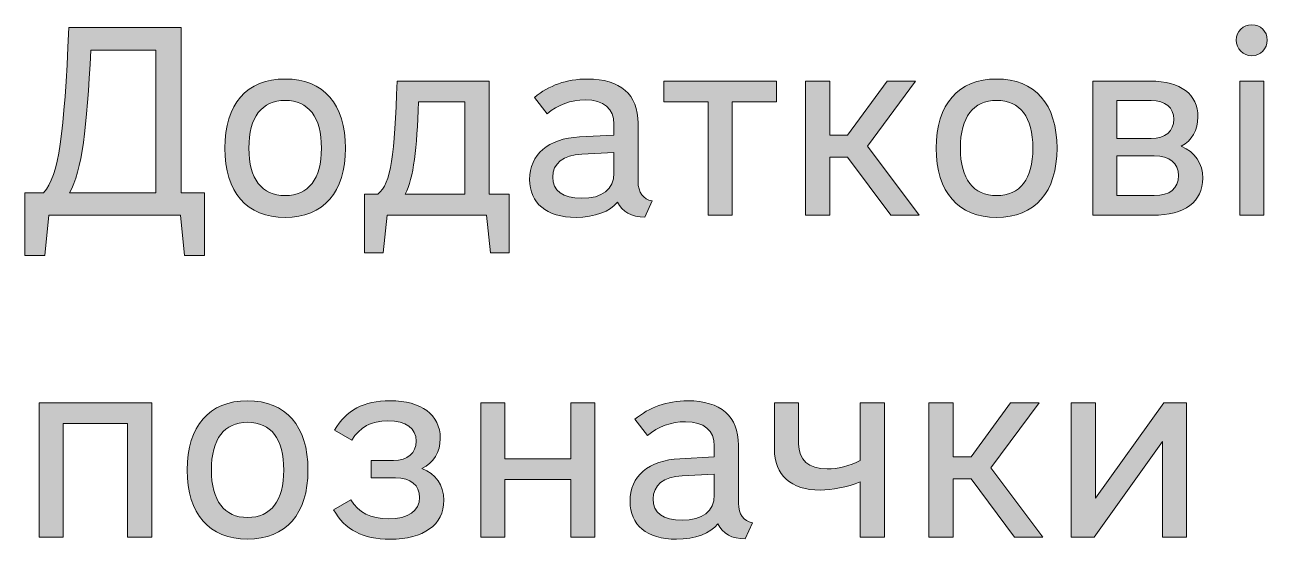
# Model space of a CAD drawing. Header units: millimetres. Extents: x -1334 to 1514, y -1037 to 10.
# Drawn here: x -1333.55 to -1287.42, y -888.85 to -869.74 of the extents above; entities that cross this region are included whole.
import ezdxf

# ---------------------------------------------------------------- set-up
doc = ezdxf.new("R2010")
doc.units = ezdxf.units.MM
doc.header["$MEASUREMENT"] = 0
doc.layers.add('icons', color=7, linetype='Continuous', lineweight=0)

# ---------------------------------------------------------------- blocks, each defined once
blk = doc.blocks.new('Block_29')
at = {"layer": 'icons', "true_color": 0x231f20, "transparency": 33554687}
h = blk.add_hatch(color=250, dxfattribs=at)
h.dxf.hatch_style = 2
edge = h.paths.add_edge_path()
edge.add_spline(control_points=[(-1328.689, -875.988), (-1328.689, -875.988), (-1328.689, -870.687), (-1328.689, -870.687), (-1328.689, -870.687), (-1331.101, -870.687), (-1331.101, -870.687), (-1331.25, -873.617), (-1331.429, -875.141), (-1331.888, -875.988), (-1331.888, -875.988), (-1328.689, -875.988), (-1328.689, -875.988)], knot_values=[0, 0, 0, 0, 1, 1, 1, 2, 2, 2, 3, 3, 3, 4, 4, 4, 4], degree=3, periodic=0)
edge = h.paths.add_edge_path()
edge.add_spline(control_points=[(-1333.552, -875.988), (-1333.552, -875.988), (-1332.854, -875.988), (-1332.854, -875.988), (-1332.276, -875.311), (-1332.097, -873.866), (-1331.918, -869.84), (-1331.918, -869.84), (-1327.743, -869.84), (-1327.743, -869.84), (-1327.743, -869.84), (-1327.743, -875.988), (-1327.743, -875.988), (-1327.743, -875.988), (-1326.876, -875.988), (-1326.876, -875.988), (-1326.876, -875.988), (-1326.876, -878.31), (-1326.876, -878.31), (-1326.876, -878.31), (-1327.623, -878.31), (-1327.623, -878.31), (-1327.623, -878.31), (-1327.773, -876.815), (-1327.773, -876.815), (-1327.773, -876.815), (-1332.655, -876.815), (-1332.655, -876.815), (-1332.655, -876.815), (-1332.804, -878.31), (-1332.804, -878.31), (-1332.804, -878.31), (-1333.552, -878.31), (-1333.552, -878.31), (-1333.552, -878.31), (-1333.552, -875.988), (-1333.552, -875.988)], knot_values=[0, 0, 0, 0, 1, 1, 1, 2, 2, 2, 3, 3, 3, 4, 4, 4, 5, 5, 5, 6, 6, 6, 7, 7, 7, 8, 8, 8, 9, 9, 9, 10, 10, 10, 11, 11, 11, 12, 12, 12, 12], degree=3, periodic=0)
h = blk.add_hatch(color=250, dxfattribs=at)
h.dxf.hatch_style = 2
edge = h.paths.add_edge_path()
edge.add_spline(control_points=[(-1287.544, -876.815), (-1287.544, -876.815), (-1288.44, -876.815), (-1288.44, -876.815), (-1288.44, -876.815), (-1288.44, -871.833), (-1288.44, -871.833), (-1288.44, -871.833), (-1287.544, -871.833), (-1287.544, -871.833), (-1287.544, -871.833), (-1287.544, -876.815), (-1287.544, -876.815)], knot_values=[0, 0, 0, 0, 1, 1, 1, 2, 2, 2, 3, 3, 3, 4, 4, 4, 4], degree=3, periodic=0)
edge = h.paths.add_edge_path()
edge.add_spline(control_points=[(-1287.992, -869.741), (-1287.663, -869.741), (-1287.424, -869.98), (-1287.424, -870.309), (-1287.424, -870.638), (-1287.663, -870.887), (-1287.992, -870.887), (-1288.321, -870.887), (-1288.57, -870.638), (-1288.57, -870.309), (-1288.57, -869.98), (-1288.321, -869.741), (-1287.992, -869.741)], knot_values=[0, 0, 0, 0, 1, 1, 1, 2, 2, 2, 3, 3, 3, 4, 4, 4, 4], degree=3, periodic=0)
h = blk.add_hatch(color=250, dxfattribs=at)
h.dxf.hatch_style = 2
edge = h.paths.add_edge_path()
edge.add_spline(control_points=[(-1323.886, -876.088), (-1323.019, -876.088), (-1322.541, -875.47), (-1322.541, -874.324), (-1322.541, -873.168), (-1323.019, -872.551), (-1323.886, -872.551), (-1324.753, -872.551), (-1325.231, -873.168), (-1325.231, -874.324), (-1325.231, -875.47), (-1324.753, -876.088), (-1323.886, -876.088)], knot_values=[0, 0, 0, 0, 1, 1, 1, 2, 2, 2, 3, 3, 3, 4, 4, 4, 4], degree=3, periodic=0)
edge = h.paths.add_edge_path()
edge.add_spline(control_points=[(-1323.886, -876.895), (-1325.311, -876.895), (-1326.128, -875.958), (-1326.128, -874.324), (-1326.128, -872.69), (-1325.311, -871.754), (-1323.886, -871.754), (-1322.461, -871.754), (-1321.644, -872.69), (-1321.644, -874.324), (-1321.644, -875.958), (-1322.461, -876.895), (-1323.886, -876.895)], knot_values=[0, 0, 0, 0, 1, 1, 1, 2, 2, 2, 3, 3, 3, 4, 4, 4, 4], degree=3, periodic=0)
h = blk.add_hatch(color=250, dxfattribs=at)
h.dxf.hatch_style = 2
edge = h.paths.add_edge_path()
edge.add_spline(control_points=[(-1312.875, -874.544), (-1313.562, -874.573), (-1313.951, -874.892), (-1313.951, -875.4), (-1313.951, -875.909), (-1313.582, -876.188), (-1312.875, -876.188), (-1312.117, -876.188), (-1311.679, -875.859), (-1311.679, -875.251), (-1311.679, -875.251), (-1311.679, -874.484), (-1311.679, -874.484), (-1311.679, -874.484), (-1312.875, -874.544), (-1312.875, -874.544)], knot_values=[0, 0, 0, 0, 1, 1, 1, 2, 2, 2, 3, 3, 3, 4, 4, 4, 5, 5, 5, 5], degree=3, periodic=0)
edge = h.paths.add_edge_path()
edge.add_spline(control_points=[(-1314.628, -872.441), (-1314.09, -871.993), (-1313.443, -871.754), (-1312.665, -871.754), (-1311.44, -871.754), (-1310.782, -872.331), (-1310.782, -873.398), (-1310.782, -873.398), (-1310.782, -875.56), (-1310.782, -875.56), (-1310.782, -875.968), (-1310.593, -876.227), (-1310.264, -876.287), (-1310.264, -876.287), (-1310.533, -876.885), (-1310.533, -876.885), (-1311.021, -876.885), (-1311.37, -876.686), (-1311.549, -876.327), (-1311.818, -876.676), (-1312.396, -876.895), (-1313.084, -876.895), (-1314.19, -876.895), (-1314.808, -876.367), (-1314.808, -875.49), (-1314.808, -874.553), (-1314.12, -873.966), (-1312.954, -873.906), (-1312.954, -873.906), (-1311.679, -873.836), (-1311.679, -873.836), (-1311.679, -873.836), (-1311.679, -873.427), (-1311.679, -873.427), (-1311.679, -872.86), (-1312.057, -872.531), (-1312.745, -872.531), (-1313.273, -872.531), (-1313.771, -872.71), (-1314.16, -873.049), (-1314.16, -873.049), (-1314.628, -872.441), (-1314.628, -872.441)], knot_values=[0, 0, 0, 0, 1, 1, 1, 2, 2, 2, 3, 3, 3, 4, 4, 4, 5, 5, 5, 6, 6, 6, 7, 7, 7, 8, 8, 8, 9, 9, 9, 10, 10, 10, 11, 11, 11, 12, 12, 12, 13, 13, 13, 14, 14, 14, 14], degree=3, periodic=0)
h = blk.add_hatch(color=250, dxfattribs=at)
h.dxf.hatch_style = 2
edge = h.paths.add_edge_path()
edge.add_spline(control_points=[(-1297.468, -876.088), (-1296.602, -876.088), (-1296.123, -875.47), (-1296.123, -874.324), (-1296.123, -873.168), (-1296.602, -872.551), (-1297.468, -872.551), (-1298.336, -872.551), (-1298.814, -873.168), (-1298.814, -874.324), (-1298.814, -875.47), (-1298.336, -876.088), (-1297.468, -876.088)], knot_values=[0, 0, 0, 0, 1, 1, 1, 2, 2, 2, 3, 3, 3, 4, 4, 4, 4], degree=3, periodic=0)
edge = h.paths.add_edge_path()
edge.add_spline(control_points=[(-1297.468, -876.895), (-1298.893, -876.895), (-1299.711, -875.958), (-1299.711, -874.324), (-1299.711, -872.69), (-1298.893, -871.754), (-1297.468, -871.754), (-1296.044, -871.754), (-1295.227, -872.69), (-1295.227, -874.324), (-1295.227, -875.958), (-1296.044, -876.895), (-1297.468, -876.895)], knot_values=[0, 0, 0, 0, 1, 1, 1, 2, 2, 2, 3, 3, 3, 4, 4, 4, 4], degree=3, periodic=0)
h = blk.add_hatch(color=250, dxfattribs=at)
h.dxf.hatch_style = 2
edge = h.paths.add_edge_path()
edge.add_spline(control_points=[(-1317.209, -876.038), (-1317.209, -876.038), (-1317.209, -872.601), (-1317.209, -872.601), (-1317.209, -872.601), (-1318.933, -872.601), (-1318.933, -872.601), (-1318.993, -874.364), (-1319.113, -875.41), (-1319.431, -876.038), (-1319.431, -876.038), (-1317.209, -876.038), (-1317.209, -876.038)], knot_values=[0, 0, 0, 0, 1, 1, 1, 2, 2, 2, 3, 3, 3, 4, 4, 4, 4], degree=3, periodic=0)
edge = h.paths.add_edge_path()
edge.add_spline(control_points=[(-1320.946, -878.21), (-1320.946, -878.21), (-1320.946, -876.038), (-1320.946, -876.038), (-1320.946, -876.038), (-1320.448, -876.038), (-1320.448, -876.038), (-1319.939, -875.62), (-1319.82, -874.593), (-1319.73, -871.833), (-1319.73, -871.833), (-1316.313, -871.833), (-1316.313, -871.833), (-1316.313, -871.833), (-1316.313, -876.038), (-1316.313, -876.038), (-1316.313, -876.038), (-1315.565, -876.038), (-1315.565, -876.038), (-1315.565, -876.038), (-1315.565, -878.21), (-1315.565, -878.21), (-1315.565, -878.21), (-1316.263, -878.21), (-1316.263, -878.21), (-1316.263, -878.21), (-1316.412, -876.815), (-1316.412, -876.815), (-1316.412, -876.815), (-1320.099, -876.815), (-1320.099, -876.815), (-1320.099, -876.815), (-1320.248, -878.21), (-1320.248, -878.21), (-1320.248, -878.21), (-1320.946, -878.21), (-1320.946, -878.21)], knot_values=[0, 0, 0, 0, 1, 1, 1, 2, 2, 2, 3, 3, 3, 4, 4, 4, 5, 5, 5, 6, 6, 6, 7, 7, 7, 8, 8, 8, 9, 9, 9, 10, 10, 10, 11, 11, 11, 12, 12, 12, 12], degree=3, periodic=0)
h = blk.add_hatch(color=250, dxfattribs=at)
h.dxf.hatch_style = 2
edge = h.paths.add_edge_path()
edge.add_spline(control_points=[(-1309.825, -871.833), (-1309.825, -871.833), (-1305.64, -871.833), (-1305.64, -871.833), (-1305.64, -871.833), (-1305.64, -872.601), (-1305.64, -872.601), (-1305.64, -872.601), (-1307.284, -872.601), (-1307.284, -872.601), (-1307.284, -872.601), (-1307.284, -876.815), (-1307.284, -876.815), (-1307.284, -876.815), (-1308.181, -876.815), (-1308.181, -876.815), (-1308.181, -876.815), (-1308.181, -872.601), (-1308.181, -872.601), (-1308.181, -872.601), (-1309.825, -872.601), (-1309.825, -872.601), (-1309.825, -872.601), (-1309.825, -871.833), (-1309.825, -871.833)], knot_values=[0, 0, 0, 0, 1, 1, 1, 2, 2, 2, 3, 3, 3, 4, 4, 4, 5, 5, 5, 6, 6, 6, 7, 7, 7, 8, 8, 8, 8], degree=3, periodic=0)
h = blk.add_hatch(color=250, dxfattribs=at)
h.dxf.hatch_style = 2
edge = h.paths.add_edge_path()
edge.add_spline(control_points=[(-1303.667, -874.653), (-1303.667, -874.653), (-1303.667, -876.815), (-1303.667, -876.815), (-1303.667, -876.815), (-1304.564, -876.815), (-1304.564, -876.815), (-1304.564, -876.815), (-1304.564, -871.833), (-1304.564, -871.833), (-1304.564, -871.833), (-1303.667, -871.833), (-1303.667, -871.833), (-1303.667, -871.833), (-1303.667, -873.836), (-1303.667, -873.836), (-1303.667, -873.836), (-1303, -873.836), (-1303, -873.836), (-1303, -873.836), (-1301.535, -871.833), (-1301.535, -871.833), (-1301.535, -871.833), (-1300.479, -871.833), (-1300.479, -871.833), (-1300.479, -871.833), (-1302.262, -874.245), (-1302.262, -874.245), (-1302.262, -874.245), (-1300.339, -876.815), (-1300.339, -876.815), (-1300.339, -876.815), (-1301.395, -876.815), (-1301.395, -876.815), (-1301.395, -876.815), (-1303, -874.653), (-1303, -874.653), (-1303, -874.653), (-1303.667, -874.653), (-1303.667, -874.653)], knot_values=[0, 0, 0, 0, 1, 1, 1, 2, 2, 2, 3, 3, 3, 4, 4, 4, 5, 5, 5, 6, 6, 6, 7, 7, 7, 8, 8, 8, 9, 9, 9, 10, 10, 10, 11, 11, 11, 12, 12, 12, 13, 13, 13, 13], degree=3, periodic=0)
h = blk.add_hatch(color=250, dxfattribs=at)
h.dxf.hatch_style = 2
edge = h.paths.add_edge_path()
edge.add_spline(control_points=[(-1291.619, -876.088), (-1291.042, -876.088), (-1290.713, -875.819), (-1290.713, -875.341), (-1290.713, -874.882), (-1291.042, -874.613), (-1291.619, -874.613), (-1291.619, -874.613), (-1293.005, -874.613), (-1293.005, -874.613), (-1293.005, -874.613), (-1293.005, -876.088), (-1293.005, -876.088), (-1293.005, -876.088), (-1291.619, -876.088), (-1291.619, -876.088)], knot_values=[0, 0, 0, 0, 1, 1, 1, 2, 2, 2, 3, 3, 3, 4, 4, 4, 5, 5, 5, 5], degree=3, periodic=0)
edge = h.paths.add_edge_path()
edge.add_spline(control_points=[(-1291.729, -873.966), (-1291.201, -873.966), (-1290.892, -873.697), (-1290.892, -873.248), (-1290.892, -872.82), (-1291.201, -872.551), (-1291.729, -872.551), (-1291.729, -872.551), (-1293.005, -872.551), (-1293.005, -872.551), (-1293.005, -872.551), (-1293.005, -873.966), (-1293.005, -873.966), (-1293.005, -873.966), (-1291.729, -873.966), (-1291.729, -873.966)], knot_values=[0, 0, 0, 0, 1, 1, 1, 2, 2, 2, 3, 3, 3, 4, 4, 4, 5, 5, 5, 5], degree=3, periodic=0)
edge = h.paths.add_edge_path()
edge.add_spline(control_points=[(-1289.995, -873.158), (-1289.995, -873.657), (-1290.214, -874.035), (-1290.613, -874.254), (-1290.095, -874.474), (-1289.816, -874.882), (-1289.816, -875.44), (-1289.816, -876.317), (-1290.484, -876.815), (-1291.669, -876.815), (-1291.669, -876.815), (-1293.901, -876.815), (-1293.901, -876.815), (-1293.901, -876.815), (-1293.901, -871.833), (-1293.901, -871.833), (-1293.901, -871.833), (-1291.759, -871.833), (-1291.759, -871.833), (-1290.633, -871.833), (-1289.995, -872.322), (-1289.995, -873.158)], knot_values=[0, 0, 0, 0, 1, 1, 1, 2, 2, 2, 3, 3, 3, 4, 4, 4, 5, 5, 5, 6, 6, 6, 7, 7, 7, 7], degree=3, periodic=0)
h = blk.add_hatch(color=250, dxfattribs=at)
h.dxf.hatch_style = 2
edge = h.paths.add_edge_path()
edge.add_spline(control_points=[(-1333.024, -888.773), (-1333.024, -888.773), (-1333.024, -883.792), (-1333.024, -883.792), (-1333.024, -883.792), (-1328.839, -883.792), (-1328.839, -883.792), (-1328.839, -883.792), (-1328.839, -888.773), (-1328.839, -888.773), (-1328.839, -888.773), (-1329.736, -888.773), (-1329.736, -888.773), (-1329.736, -888.773), (-1329.736, -884.559), (-1329.736, -884.559), (-1329.736, -884.559), (-1332.127, -884.559), (-1332.127, -884.559), (-1332.127, -884.559), (-1332.127, -888.773), (-1332.127, -888.773), (-1332.127, -888.773), (-1333.024, -888.773), (-1333.024, -888.773)], knot_values=[0, 0, 0, 0, 1, 1, 1, 2, 2, 2, 3, 3, 3, 4, 4, 4, 5, 5, 5, 6, 6, 6, 7, 7, 7, 8, 8, 8, 8], degree=3, periodic=0)
h = blk.add_hatch(color=250, dxfattribs=at)
h.dxf.hatch_style = 2
edge = h.paths.add_edge_path()
edge.add_spline(control_points=[(-1325.281, -888.046), (-1324.414, -888.046), (-1323.936, -887.428), (-1323.936, -886.283), (-1323.936, -885.127), (-1324.414, -884.509), (-1325.281, -884.509), (-1326.148, -884.509), (-1326.626, -885.127), (-1326.626, -886.283), (-1326.626, -887.428), (-1326.148, -888.046), (-1325.281, -888.046)], knot_values=[0, 0, 0, 0, 1, 1, 1, 2, 2, 2, 3, 3, 3, 4, 4, 4, 4], degree=3, periodic=0)
edge = h.paths.add_edge_path()
edge.add_spline(control_points=[(-1325.281, -888.853), (-1326.706, -888.853), (-1327.523, -887.917), (-1327.523, -886.283), (-1327.523, -884.648), (-1326.706, -883.712), (-1325.281, -883.712), (-1323.856, -883.712), (-1323.039, -884.648), (-1323.039, -886.283), (-1323.039, -887.917), (-1323.856, -888.853), (-1325.281, -888.853)], knot_values=[0, 0, 0, 0, 1, 1, 1, 2, 2, 2, 3, 3, 3, 4, 4, 4, 4], degree=3, periodic=0)
h = blk.add_hatch(color=250, dxfattribs=at)
h.dxf.hatch_style = 2
edge = h.paths.add_edge_path()
edge.add_spline(control_points=[(-1321.405, -885.177), (-1321.405, -885.177), (-1322.052, -884.798), (-1322.052, -884.798), (-1321.624, -884.06), (-1320.966, -883.712), (-1319.99, -883.712), (-1318.824, -883.712), (-1318.127, -884.22), (-1318.127, -885.107), (-1318.127, -885.625), (-1318.366, -886.014), (-1318.814, -886.223), (-1318.286, -886.432), (-1317.997, -886.841), (-1317.997, -887.408), (-1317.997, -888.325), (-1318.734, -888.853), (-1319.99, -888.853), (-1321.006, -888.853), (-1321.674, -888.505), (-1322.092, -887.757), (-1322.092, -887.757), (-1321.445, -887.388), (-1321.445, -887.388), (-1321.166, -887.867), (-1320.717, -888.096), (-1320.05, -888.096), (-1319.312, -888.096), (-1318.894, -887.807), (-1318.894, -887.299), (-1318.894, -886.85), (-1319.222, -886.571), (-1319.791, -886.571), (-1319.791, -886.571), (-1320.687, -886.571), (-1320.687, -886.571), (-1320.687, -886.571), (-1320.687, -885.924), (-1320.687, -885.924), (-1320.687, -885.924), (-1319.86, -885.924), (-1319.86, -885.924), (-1319.332, -885.924), (-1319.023, -885.655), (-1319.023, -885.217), (-1319.023, -884.728), (-1319.392, -884.459), (-1320.07, -884.459), (-1320.697, -884.459), (-1321.126, -884.688), (-1321.405, -885.177)], knot_values=[0, 0, 0, 0, 1, 1, 1, 2, 2, 2, 3, 3, 3, 4, 4, 4, 5, 5, 5, 6, 6, 6, 7, 7, 7, 8, 8, 8, 9, 9, 9, 10, 10, 10, 11, 11, 11, 12, 12, 12, 13, 13, 13, 14, 14, 14, 15, 15, 15, 16, 16, 16, 17, 17, 17, 17], degree=3, periodic=0)
h = blk.add_hatch(color=250, dxfattribs=at)
h.dxf.hatch_style = 2
edge = h.paths.add_edge_path()
edge.add_spline(control_points=[(-1315.725, -888.773), (-1315.725, -888.773), (-1316.621, -888.773), (-1316.621, -888.773), (-1316.621, -888.773), (-1316.621, -883.792), (-1316.621, -883.792), (-1316.621, -883.792), (-1315.725, -883.792), (-1315.725, -883.792), (-1315.725, -883.792), (-1315.725, -885.864), (-1315.725, -885.864), (-1315.725, -885.864), (-1313.283, -885.864), (-1313.283, -885.864), (-1313.283, -885.864), (-1313.283, -883.792), (-1313.283, -883.792), (-1313.283, -883.792), (-1312.387, -883.792), (-1312.387, -883.792), (-1312.387, -883.792), (-1312.387, -888.773), (-1312.387, -888.773), (-1312.387, -888.773), (-1313.283, -888.773), (-1313.283, -888.773), (-1313.283, -888.773), (-1313.283, -886.631), (-1313.283, -886.631), (-1313.283, -886.631), (-1315.725, -886.631), (-1315.725, -886.631), (-1315.725, -886.631), (-1315.725, -888.773), (-1315.725, -888.773)], knot_values=[0, 0, 0, 0, 1, 1, 1, 2, 2, 2, 3, 3, 3, 4, 4, 4, 5, 5, 5, 6, 6, 6, 7, 7, 7, 8, 8, 8, 9, 9, 9, 10, 10, 10, 11, 11, 11, 12, 12, 12, 12], degree=3, periodic=0)
h = blk.add_hatch(color=250, dxfattribs=at)
h.dxf.hatch_style = 2
edge = h.paths.add_edge_path()
edge.add_spline(control_points=[(-1309.148, -886.502), (-1309.835, -886.532), (-1310.224, -886.85), (-1310.224, -887.359), (-1310.224, -887.867), (-1309.855, -888.146), (-1309.148, -888.146), (-1308.39, -888.146), (-1307.952, -887.817), (-1307.952, -887.209), (-1307.952, -887.209), (-1307.952, -886.442), (-1307.952, -886.442), (-1307.952, -886.442), (-1309.148, -886.502), (-1309.148, -886.502)], knot_values=[0, 0, 0, 0, 1, 1, 1, 2, 2, 2, 3, 3, 3, 4, 4, 4, 5, 5, 5, 5], degree=3, periodic=0)
edge = h.paths.add_edge_path()
edge.add_spline(control_points=[(-1310.901, -884.399), (-1310.363, -883.951), (-1309.716, -883.712), (-1308.939, -883.712), (-1307.713, -883.712), (-1307.055, -884.29), (-1307.055, -885.356), (-1307.055, -885.356), (-1307.055, -887.518), (-1307.055, -887.518), (-1307.055, -887.927), (-1306.866, -888.186), (-1306.537, -888.246), (-1306.537, -888.246), (-1306.806, -888.843), (-1306.806, -888.843), (-1307.295, -888.843), (-1307.643, -888.644), (-1307.822, -888.285), (-1308.091, -888.634), (-1308.669, -888.853), (-1309.357, -888.853), (-1310.463, -888.853), (-1311.081, -888.325), (-1311.081, -887.448), (-1311.081, -886.512), (-1310.393, -885.924), (-1309.227, -885.864), (-1309.227, -885.864), (-1307.952, -885.794), (-1307.952, -885.794), (-1307.952, -885.794), (-1307.952, -885.386), (-1307.952, -885.386), (-1307.952, -884.818), (-1308.33, -884.489), (-1309.018, -884.489), (-1309.546, -884.489), (-1310.044, -884.668), (-1310.433, -885.007), (-1310.433, -885.007), (-1310.901, -884.399), (-1310.901, -884.399)], knot_values=[0, 0, 0, 0, 1, 1, 1, 2, 2, 2, 3, 3, 3, 4, 4, 4, 5, 5, 5, 6, 6, 6, 7, 7, 7, 8, 8, 8, 9, 9, 9, 10, 10, 10, 11, 11, 11, 12, 12, 12, 13, 13, 13, 14, 14, 14, 14], degree=3, periodic=0)
h = blk.add_hatch(color=250, dxfattribs=at)
h.dxf.hatch_style = 2
edge = h.paths.add_edge_path()
edge.add_spline(control_points=[(-1302.531, -883.792), (-1302.531, -883.792), (-1301.635, -883.792), (-1301.635, -883.792), (-1301.635, -883.792), (-1301.635, -888.773), (-1301.635, -888.773), (-1301.635, -888.773), (-1302.531, -888.773), (-1302.531, -888.773), (-1302.531, -888.773), (-1302.531, -886.721), (-1302.531, -886.721), (-1303.03, -886.921), (-1303.577, -887.03), (-1304.026, -887.03), (-1305.102, -887.03), (-1305.72, -886.472), (-1305.72, -885.505), (-1305.72, -885.505), (-1305.72, -883.792), (-1305.72, -883.792), (-1305.72, -883.792), (-1304.823, -883.792), (-1304.823, -883.792), (-1304.823, -883.792), (-1304.823, -885.306), (-1304.823, -885.306), (-1304.823, -885.914), (-1304.444, -886.243), (-1303.767, -886.243), (-1303.378, -886.243), (-1302.93, -886.133), (-1302.531, -885.934), (-1302.531, -885.934), (-1302.531, -883.792), (-1302.531, -883.792)], knot_values=[0, 0, 0, 0, 1, 1, 1, 2, 2, 2, 3, 3, 3, 4, 4, 4, 5, 5, 5, 6, 6, 6, 7, 7, 7, 8, 8, 8, 9, 9, 9, 10, 10, 10, 11, 11, 11, 12, 12, 12, 12], degree=3, periodic=0)
h = blk.add_hatch(color=250, dxfattribs=at)
h.dxf.hatch_style = 2
edge = h.paths.add_edge_path()
edge.add_spline(control_points=[(-1299.083, -886.611), (-1299.083, -886.611), (-1299.083, -888.773), (-1299.083, -888.773), (-1299.083, -888.773), (-1299.98, -888.773), (-1299.98, -888.773), (-1299.98, -888.773), (-1299.98, -883.792), (-1299.98, -883.792), (-1299.98, -883.792), (-1299.083, -883.792), (-1299.083, -883.792), (-1299.083, -883.792), (-1299.083, -885.794), (-1299.083, -885.794), (-1299.083, -885.794), (-1298.415, -885.794), (-1298.415, -885.794), (-1298.415, -885.794), (-1296.951, -883.792), (-1296.951, -883.792), (-1296.951, -883.792), (-1295.895, -883.792), (-1295.895, -883.792), (-1295.895, -883.792), (-1297.678, -886.203), (-1297.678, -886.203), (-1297.678, -886.203), (-1295.755, -888.773), (-1295.755, -888.773), (-1295.755, -888.773), (-1296.811, -888.773), (-1296.811, -888.773), (-1296.811, -888.773), (-1298.415, -886.611), (-1298.415, -886.611), (-1298.415, -886.611), (-1299.083, -886.611), (-1299.083, -886.611)], knot_values=[0, 0, 0, 0, 1, 1, 1, 2, 2, 2, 3, 3, 3, 4, 4, 4, 5, 5, 5, 6, 6, 6, 7, 7, 7, 8, 8, 8, 9, 9, 9, 10, 10, 10, 11, 11, 11, 12, 12, 12, 13, 13, 13, 13], degree=3, periodic=0)
h = blk.add_hatch(color=250, dxfattribs=at)
h.dxf.hatch_style = 2
edge = h.paths.add_edge_path()
edge.add_spline(control_points=[(-1291.261, -883.792), (-1291.261, -883.792), (-1290.414, -883.792), (-1290.414, -883.792), (-1290.414, -883.792), (-1290.414, -888.773), (-1290.414, -888.773), (-1290.414, -888.773), (-1291.311, -888.773), (-1291.311, -888.773), (-1291.311, -888.773), (-1291.311, -885.226), (-1291.311, -885.226), (-1291.311, -885.226), (-1293.851, -888.773), (-1293.851, -888.773), (-1293.851, -888.773), (-1294.698, -888.773), (-1294.698, -888.773), (-1294.698, -888.773), (-1294.698, -883.792), (-1294.698, -883.792), (-1294.698, -883.792), (-1293.802, -883.792), (-1293.802, -883.792), (-1293.802, -883.792), (-1293.802, -887.328), (-1293.802, -887.328), (-1293.802, -887.328), (-1291.261, -883.792), (-1291.261, -883.792)], knot_values=[0, 0, 0, 0, 1, 1, 1, 2, 2, 2, 3, 3, 3, 4, 4, 4, 5, 5, 5, 6, 6, 6, 7, 7, 7, 8, 8, 8, 9, 9, 9, 10, 10, 10, 10], degree=3, periodic=0)
at = {"layer": 'icons'}
for points, knots in [([(-1333.552, -875.988), (-1333.552, -875.988), (-1332.854, -875.988), (-1332.854, -875.988), (-1332.276, -875.311), (-1332.097, -873.866), (-1331.918, -869.84), (-1331.918, -869.84), (-1327.743, -869.84), (-1327.743, -869.84), (-1327.743, -869.84), (-1327.743, -875.988), (-1327.743, -875.988), (-1327.743, -875.988), (-1326.876, -875.988), (-1326.876, -875.988), (-1326.876, -875.988), (-1326.876, -878.31), (-1326.876, -878.31), (-1326.876, -878.31), (-1327.623, -878.31), (-1327.623, -878.31), (-1327.623, -878.31), (-1327.773, -876.815), (-1327.773, -876.815), (-1327.773, -876.815), (-1332.655, -876.815), (-1332.655, -876.815), (-1332.655, -876.815), (-1332.804, -878.31), (-1332.804, -878.31), (-1332.804, -878.31), (-1333.552, -878.31), (-1333.552, -878.31), (-1333.552, -878.31), (-1333.552, -875.988), (-1333.552, -875.988)], [0, 0, 0, 0, 1, 1, 1, 2, 2, 2, 3, 3, 3, 4, 4, 4, 5, 5, 5, 6, 6, 6, 7, 7, 7, 8, 8, 8, 9, 9, 9, 10, 10, 10, 11, 11, 11, 12, 12, 12, 12]), ([(-1287.992, -869.741), (-1287.663, -869.741), (-1287.424, -869.98), (-1287.424, -870.309), (-1287.424, -870.638), (-1287.663, -870.887), (-1287.992, -870.887), (-1288.321, -870.887), (-1288.57, -870.638), (-1288.57, -870.309), (-1288.57, -869.98), (-1288.321, -869.741), (-1287.992, -869.741)], [0, 0, 0, 0, 1, 1, 1, 2, 2, 2, 3, 3, 3, 4, 4, 4, 4]), ([(-1328.689, -875.988), (-1328.689, -875.988), (-1328.689, -870.687), (-1328.689, -870.687), (-1328.689, -870.687), (-1331.101, -870.687), (-1331.101, -870.687), (-1331.25, -873.617), (-1331.429, -875.141), (-1331.888, -875.988), (-1331.888, -875.988), (-1328.689, -875.988), (-1328.689, -875.988)], [0, 0, 0, 0, 1, 1, 1, 2, 2, 2, 3, 3, 3, 4, 4, 4, 4]), ([(-1323.886, -876.895), (-1325.311, -876.895), (-1326.128, -875.958), (-1326.128, -874.324), (-1326.128, -872.69), (-1325.311, -871.754), (-1323.886, -871.754), (-1322.461, -871.754), (-1321.644, -872.69), (-1321.644, -874.324), (-1321.644, -875.958), (-1322.461, -876.895), (-1323.886, -876.895)], [0, 0, 0, 0, 1, 1, 1, 2, 2, 2, 3, 3, 3, 4, 4, 4, 4]), ([(-1314.628, -872.441), (-1314.09, -871.993), (-1313.443, -871.754), (-1312.665, -871.754), (-1311.44, -871.754), (-1310.782, -872.331), (-1310.782, -873.398), (-1310.782, -873.398), (-1310.782, -875.56), (-1310.782, -875.56), (-1310.782, -875.968), (-1310.593, -876.227), (-1310.264, -876.287), (-1310.264, -876.287), (-1310.533, -876.885), (-1310.533, -876.885), (-1311.021, -876.885), (-1311.37, -876.686), (-1311.549, -876.327), (-1311.818, -876.676), (-1312.396, -876.895), (-1313.084, -876.895), (-1314.19, -876.895), (-1314.808, -876.367), (-1314.808, -875.49), (-1314.808, -874.553), (-1314.12, -873.966), (-1312.954, -873.906), (-1312.954, -873.906), (-1311.679, -873.836), (-1311.679, -873.836), (-1311.679, -873.836), (-1311.679, -873.427), (-1311.679, -873.427), (-1311.679, -872.86), (-1312.057, -872.531), (-1312.745, -872.531), (-1313.273, -872.531), (-1313.771, -872.71), (-1314.16, -873.049), (-1314.16, -873.049), (-1314.628, -872.441), (-1314.628, -872.441)], [0, 0, 0, 0, 1, 1, 1, 2, 2, 2, 3, 3, 3, 4, 4, 4, 5, 5, 5, 6, 6, 6, 7, 7, 7, 8, 8, 8, 9, 9, 9, 10, 10, 10, 11, 11, 11, 12, 12, 12, 13, 13, 13, 14, 14, 14, 14]), ([(-1297.468, -876.895), (-1298.893, -876.895), (-1299.711, -875.958), (-1299.711, -874.324), (-1299.711, -872.69), (-1298.893, -871.754), (-1297.468, -871.754), (-1296.044, -871.754), (-1295.227, -872.69), (-1295.227, -874.324), (-1295.227, -875.958), (-1296.044, -876.895), (-1297.468, -876.895)], [0, 0, 0, 0, 1, 1, 1, 2, 2, 2, 3, 3, 3, 4, 4, 4, 4]), ([(-1320.946, -878.21), (-1320.946, -878.21), (-1320.946, -876.038), (-1320.946, -876.038), (-1320.946, -876.038), (-1320.448, -876.038), (-1320.448, -876.038), (-1319.939, -875.62), (-1319.82, -874.593), (-1319.73, -871.833), (-1319.73, -871.833), (-1316.313, -871.833), (-1316.313, -871.833), (-1316.313, -871.833), (-1316.313, -876.038), (-1316.313, -876.038), (-1316.313, -876.038), (-1315.565, -876.038), (-1315.565, -876.038), (-1315.565, -876.038), (-1315.565, -878.21), (-1315.565, -878.21), (-1315.565, -878.21), (-1316.263, -878.21), (-1316.263, -878.21), (-1316.263, -878.21), (-1316.412, -876.815), (-1316.412, -876.815), (-1316.412, -876.815), (-1320.099, -876.815), (-1320.099, -876.815), (-1320.099, -876.815), (-1320.248, -878.21), (-1320.248, -878.21), (-1320.248, -878.21), (-1320.946, -878.21), (-1320.946, -878.21)], [0, 0, 0, 0, 1, 1, 1, 2, 2, 2, 3, 3, 3, 4, 4, 4, 5, 5, 5, 6, 6, 6, 7, 7, 7, 8, 8, 8, 9, 9, 9, 10, 10, 10, 11, 11, 11, 12, 12, 12, 12]), ([(-1309.825, -871.833), (-1309.825, -871.833), (-1305.64, -871.833), (-1305.64, -871.833), (-1305.64, -871.833), (-1305.64, -872.601), (-1305.64, -872.601), (-1305.64, -872.601), (-1307.284, -872.601), (-1307.284, -872.601), (-1307.284, -872.601), (-1307.284, -876.815), (-1307.284, -876.815), (-1307.284, -876.815), (-1308.181, -876.815), (-1308.181, -876.815), (-1308.181, -876.815), (-1308.181, -872.601), (-1308.181, -872.601), (-1308.181, -872.601), (-1309.825, -872.601), (-1309.825, -872.601), (-1309.825, -872.601), (-1309.825, -871.833), (-1309.825, -871.833)], [0, 0, 0, 0, 1, 1, 1, 2, 2, 2, 3, 3, 3, 4, 4, 4, 5, 5, 5, 6, 6, 6, 7, 7, 7, 8, 8, 8, 8]), ([(-1303.667, -874.653), (-1303.667, -874.653), (-1303.667, -876.815), (-1303.667, -876.815), (-1303.667, -876.815), (-1304.564, -876.815), (-1304.564, -876.815), (-1304.564, -876.815), (-1304.564, -871.833), (-1304.564, -871.833), (-1304.564, -871.833), (-1303.667, -871.833), (-1303.667, -871.833), (-1303.667, -871.833), (-1303.667, -873.836), (-1303.667, -873.836), (-1303.667, -873.836), (-1303, -873.836), (-1303, -873.836), (-1303, -873.836), (-1301.535, -871.833), (-1301.535, -871.833), (-1301.535, -871.833), (-1300.479, -871.833), (-1300.479, -871.833), (-1300.479, -871.833), (-1302.262, -874.245), (-1302.262, -874.245), (-1302.262, -874.245), (-1300.339, -876.815), (-1300.339, -876.815), (-1300.339, -876.815), (-1301.395, -876.815), (-1301.395, -876.815), (-1301.395, -876.815), (-1303, -874.653), (-1303, -874.653), (-1303, -874.653), (-1303.667, -874.653), (-1303.667, -874.653)], [0, 0, 0, 0, 1, 1, 1, 2, 2, 2, 3, 3, 3, 4, 4, 4, 5, 5, 5, 6, 6, 6, 7, 7, 7, 8, 8, 8, 9, 9, 9, 10, 10, 10, 11, 11, 11, 12, 12, 12, 13, 13, 13, 13]), ([(-1289.995, -873.158), (-1289.995, -873.657), (-1290.214, -874.035), (-1290.613, -874.254), (-1290.095, -874.474), (-1289.816, -874.882), (-1289.816, -875.44), (-1289.816, -876.317), (-1290.484, -876.815), (-1291.669, -876.815), (-1291.669, -876.815), (-1293.901, -876.815), (-1293.901, -876.815), (-1293.901, -876.815), (-1293.901, -871.833), (-1293.901, -871.833), (-1293.901, -871.833), (-1291.759, -871.833), (-1291.759, -871.833), (-1290.633, -871.833), (-1289.995, -872.322), (-1289.995, -873.158)], [0, 0, 0, 0, 1, 1, 1, 2, 2, 2, 3, 3, 3, 4, 4, 4, 5, 5, 5, 6, 6, 6, 7, 7, 7, 7]), ([(-1287.544, -876.815), (-1287.544, -876.815), (-1288.44, -876.815), (-1288.44, -876.815), (-1288.44, -876.815), (-1288.44, -871.833), (-1288.44, -871.833), (-1288.44, -871.833), (-1287.544, -871.833), (-1287.544, -871.833), (-1287.544, -871.833), (-1287.544, -876.815), (-1287.544, -876.815)], [0, 0, 0, 0, 1, 1, 1, 2, 2, 2, 3, 3, 3, 4, 4, 4, 4]), ([(-1323.886, -876.088), (-1323.019, -876.088), (-1322.541, -875.47), (-1322.541, -874.324), (-1322.541, -873.168), (-1323.019, -872.551), (-1323.886, -872.551), (-1324.753, -872.551), (-1325.231, -873.168), (-1325.231, -874.324), (-1325.231, -875.47), (-1324.753, -876.088), (-1323.886, -876.088)], [0, 0, 0, 0, 1, 1, 1, 2, 2, 2, 3, 3, 3, 4, 4, 4, 4]), ([(-1317.209, -876.038), (-1317.209, -876.038), (-1317.209, -872.601), (-1317.209, -872.601), (-1317.209, -872.601), (-1318.933, -872.601), (-1318.933, -872.601), (-1318.993, -874.364), (-1319.113, -875.41), (-1319.431, -876.038), (-1319.431, -876.038), (-1317.209, -876.038), (-1317.209, -876.038)], [0, 0, 0, 0, 1, 1, 1, 2, 2, 2, 3, 3, 3, 4, 4, 4, 4]), ([(-1297.468, -876.088), (-1296.602, -876.088), (-1296.123, -875.47), (-1296.123, -874.324), (-1296.123, -873.168), (-1296.602, -872.551), (-1297.468, -872.551), (-1298.336, -872.551), (-1298.814, -873.168), (-1298.814, -874.324), (-1298.814, -875.47), (-1298.336, -876.088), (-1297.468, -876.088)], [0, 0, 0, 0, 1, 1, 1, 2, 2, 2, 3, 3, 3, 4, 4, 4, 4]), ([(-1291.729, -873.966), (-1291.201, -873.966), (-1290.892, -873.697), (-1290.892, -873.248), (-1290.892, -872.82), (-1291.201, -872.551), (-1291.729, -872.551), (-1291.729, -872.551), (-1293.005, -872.551), (-1293.005, -872.551), (-1293.005, -872.551), (-1293.005, -873.966), (-1293.005, -873.966), (-1293.005, -873.966), (-1291.729, -873.966), (-1291.729, -873.966)], [0, 0, 0, 0, 1, 1, 1, 2, 2, 2, 3, 3, 3, 4, 4, 4, 5, 5, 5, 5]), ([(-1312.875, -874.544), (-1313.562, -874.573), (-1313.951, -874.892), (-1313.951, -875.4), (-1313.951, -875.909), (-1313.582, -876.188), (-1312.875, -876.188), (-1312.117, -876.188), (-1311.679, -875.859), (-1311.679, -875.251), (-1311.679, -875.251), (-1311.679, -874.484), (-1311.679, -874.484), (-1311.679, -874.484), (-1312.875, -874.544), (-1312.875, -874.544)], [0, 0, 0, 0, 1, 1, 1, 2, 2, 2, 3, 3, 3, 4, 4, 4, 5, 5, 5, 5]), ([(-1291.619, -876.088), (-1291.042, -876.088), (-1290.713, -875.819), (-1290.713, -875.341), (-1290.713, -874.882), (-1291.042, -874.613), (-1291.619, -874.613), (-1291.619, -874.613), (-1293.005, -874.613), (-1293.005, -874.613), (-1293.005, -874.613), (-1293.005, -876.088), (-1293.005, -876.088), (-1293.005, -876.088), (-1291.619, -876.088), (-1291.619, -876.088)], [0, 0, 0, 0, 1, 1, 1, 2, 2, 2, 3, 3, 3, 4, 4, 4, 5, 5, 5, 5]), ([(-1333.024, -888.773), (-1333.024, -888.773), (-1333.024, -883.792), (-1333.024, -883.792), (-1333.024, -883.792), (-1328.839, -883.792), (-1328.839, -883.792), (-1328.839, -883.792), (-1328.839, -888.773), (-1328.839, -888.773), (-1328.839, -888.773), (-1329.736, -888.773), (-1329.736, -888.773), (-1329.736, -888.773), (-1329.736, -884.559), (-1329.736, -884.559), (-1329.736, -884.559), (-1332.127, -884.559), (-1332.127, -884.559), (-1332.127, -884.559), (-1332.127, -888.773), (-1332.127, -888.773), (-1332.127, -888.773), (-1333.024, -888.773), (-1333.024, -888.773)], [0, 0, 0, 0, 1, 1, 1, 2, 2, 2, 3, 3, 3, 4, 4, 4, 5, 5, 5, 6, 6, 6, 7, 7, 7, 8, 8, 8, 8]), ([(-1325.281, -888.853), (-1326.706, -888.853), (-1327.523, -887.917), (-1327.523, -886.283), (-1327.523, -884.648), (-1326.706, -883.712), (-1325.281, -883.712), (-1323.856, -883.712), (-1323.039, -884.648), (-1323.039, -886.283), (-1323.039, -887.917), (-1323.856, -888.853), (-1325.281, -888.853)], [0, 0, 0, 0, 1, 1, 1, 2, 2, 2, 3, 3, 3, 4, 4, 4, 4]), ([(-1321.405, -885.177), (-1321.405, -885.177), (-1322.052, -884.798), (-1322.052, -884.798), (-1321.624, -884.06), (-1320.966, -883.712), (-1319.99, -883.712), (-1318.824, -883.712), (-1318.127, -884.22), (-1318.127, -885.107), (-1318.127, -885.625), (-1318.366, -886.014), (-1318.814, -886.223), (-1318.286, -886.432), (-1317.997, -886.841), (-1317.997, -887.408), (-1317.997, -888.325), (-1318.734, -888.853), (-1319.99, -888.853), (-1321.006, -888.853), (-1321.674, -888.505), (-1322.092, -887.757), (-1322.092, -887.757), (-1321.445, -887.388), (-1321.445, -887.388), (-1321.166, -887.867), (-1320.717, -888.096), (-1320.05, -888.096), (-1319.312, -888.096), (-1318.894, -887.807), (-1318.894, -887.299), (-1318.894, -886.85), (-1319.222, -886.571), (-1319.791, -886.571), (-1319.791, -886.571), (-1320.687, -886.571), (-1320.687, -886.571), (-1320.687, -886.571), (-1320.687, -885.924), (-1320.687, -885.924), (-1320.687, -885.924), (-1319.86, -885.924), (-1319.86, -885.924), (-1319.332, -885.924), (-1319.023, -885.655), (-1319.023, -885.217), (-1319.023, -884.728), (-1319.392, -884.459), (-1320.07, -884.459), (-1320.697, -884.459), (-1321.126, -884.688), (-1321.405, -885.177)], [0, 0, 0, 0, 1, 1, 1, 2, 2, 2, 3, 3, 3, 4, 4, 4, 5, 5, 5, 6, 6, 6, 7, 7, 7, 8, 8, 8, 9, 9, 9, 10, 10, 10, 11, 11, 11, 12, 12, 12, 13, 13, 13, 14, 14, 14, 15, 15, 15, 16, 16, 16, 17, 17, 17, 17]), ([(-1315.725, -888.773), (-1315.725, -888.773), (-1316.621, -888.773), (-1316.621, -888.773), (-1316.621, -888.773), (-1316.621, -883.792), (-1316.621, -883.792), (-1316.621, -883.792), (-1315.725, -883.792), (-1315.725, -883.792), (-1315.725, -883.792), (-1315.725, -885.864), (-1315.725, -885.864), (-1315.725, -885.864), (-1313.283, -885.864), (-1313.283, -885.864), (-1313.283, -885.864), (-1313.283, -883.792), (-1313.283, -883.792), (-1313.283, -883.792), (-1312.387, -883.792), (-1312.387, -883.792), (-1312.387, -883.792), (-1312.387, -888.773), (-1312.387, -888.773), (-1312.387, -888.773), (-1313.283, -888.773), (-1313.283, -888.773), (-1313.283, -888.773), (-1313.283, -886.631), (-1313.283, -886.631), (-1313.283, -886.631), (-1315.725, -886.631), (-1315.725, -886.631), (-1315.725, -886.631), (-1315.725, -888.773), (-1315.725, -888.773)], [0, 0, 0, 0, 1, 1, 1, 2, 2, 2, 3, 3, 3, 4, 4, 4, 5, 5, 5, 6, 6, 6, 7, 7, 7, 8, 8, 8, 9, 9, 9, 10, 10, 10, 11, 11, 11, 12, 12, 12, 12]), ([(-1310.901, -884.399), (-1310.363, -883.951), (-1309.716, -883.712), (-1308.939, -883.712), (-1307.713, -883.712), (-1307.055, -884.29), (-1307.055, -885.356), (-1307.055, -885.356), (-1307.055, -887.518), (-1307.055, -887.518), (-1307.055, -887.927), (-1306.866, -888.186), (-1306.537, -888.246), (-1306.537, -888.246), (-1306.806, -888.843), (-1306.806, -888.843), (-1307.295, -888.843), (-1307.643, -888.644), (-1307.822, -888.285), (-1308.091, -888.634), (-1308.669, -888.853), (-1309.357, -888.853), (-1310.463, -888.853), (-1311.081, -888.325), (-1311.081, -887.448), (-1311.081, -886.512), (-1310.393, -885.924), (-1309.227, -885.864), (-1309.227, -885.864), (-1307.952, -885.794), (-1307.952, -885.794), (-1307.952, -885.794), (-1307.952, -885.386), (-1307.952, -885.386), (-1307.952, -884.818), (-1308.33, -884.489), (-1309.018, -884.489), (-1309.546, -884.489), (-1310.044, -884.668), (-1310.433, -885.007), (-1310.433, -885.007), (-1310.901, -884.399), (-1310.901, -884.399)], [0, 0, 0, 0, 1, 1, 1, 2, 2, 2, 3, 3, 3, 4, 4, 4, 5, 5, 5, 6, 6, 6, 7, 7, 7, 8, 8, 8, 9, 9, 9, 10, 10, 10, 11, 11, 11, 12, 12, 12, 13, 13, 13, 14, 14, 14, 14]), ([(-1302.531, -883.792), (-1302.531, -883.792), (-1301.635, -883.792), (-1301.635, -883.792), (-1301.635, -883.792), (-1301.635, -888.773), (-1301.635, -888.773), (-1301.635, -888.773), (-1302.531, -888.773), (-1302.531, -888.773), (-1302.531, -888.773), (-1302.531, -886.721), (-1302.531, -886.721), (-1303.03, -886.921), (-1303.577, -887.03), (-1304.026, -887.03), (-1305.102, -887.03), (-1305.72, -886.472), (-1305.72, -885.505), (-1305.72, -885.505), (-1305.72, -883.792), (-1305.72, -883.792), (-1305.72, -883.792), (-1304.823, -883.792), (-1304.823, -883.792), (-1304.823, -883.792), (-1304.823, -885.306), (-1304.823, -885.306), (-1304.823, -885.914), (-1304.444, -886.243), (-1303.767, -886.243), (-1303.378, -886.243), (-1302.93, -886.133), (-1302.531, -885.934), (-1302.531, -885.934), (-1302.531, -883.792), (-1302.531, -883.792)], [0, 0, 0, 0, 1, 1, 1, 2, 2, 2, 3, 3, 3, 4, 4, 4, 5, 5, 5, 6, 6, 6, 7, 7, 7, 8, 8, 8, 9, 9, 9, 10, 10, 10, 11, 11, 11, 12, 12, 12, 12]), ([(-1299.083, -886.611), (-1299.083, -886.611), (-1299.083, -888.773), (-1299.083, -888.773), (-1299.083, -888.773), (-1299.98, -888.773), (-1299.98, -888.773), (-1299.98, -888.773), (-1299.98, -883.792), (-1299.98, -883.792), (-1299.98, -883.792), (-1299.083, -883.792), (-1299.083, -883.792), (-1299.083, -883.792), (-1299.083, -885.794), (-1299.083, -885.794), (-1299.083, -885.794), (-1298.415, -885.794), (-1298.415, -885.794), (-1298.415, -885.794), (-1296.951, -883.792), (-1296.951, -883.792), (-1296.951, -883.792), (-1295.895, -883.792), (-1295.895, -883.792), (-1295.895, -883.792), (-1297.678, -886.203), (-1297.678, -886.203), (-1297.678, -886.203), (-1295.755, -888.773), (-1295.755, -888.773), (-1295.755, -888.773), (-1296.811, -888.773), (-1296.811, -888.773), (-1296.811, -888.773), (-1298.415, -886.611), (-1298.415, -886.611), (-1298.415, -886.611), (-1299.083, -886.611), (-1299.083, -886.611)], [0, 0, 0, 0, 1, 1, 1, 2, 2, 2, 3, 3, 3, 4, 4, 4, 5, 5, 5, 6, 6, 6, 7, 7, 7, 8, 8, 8, 9, 9, 9, 10, 10, 10, 11, 11, 11, 12, 12, 12, 13, 13, 13, 13]), ([(-1291.261, -883.792), (-1291.261, -883.792), (-1290.414, -883.792), (-1290.414, -883.792), (-1290.414, -883.792), (-1290.414, -888.773), (-1290.414, -888.773), (-1290.414, -888.773), (-1291.311, -888.773), (-1291.311, -888.773), (-1291.311, -888.773), (-1291.311, -885.226), (-1291.311, -885.226), (-1291.311, -885.226), (-1293.851, -888.773), (-1293.851, -888.773), (-1293.851, -888.773), (-1294.698, -888.773), (-1294.698, -888.773), (-1294.698, -888.773), (-1294.698, -883.792), (-1294.698, -883.792), (-1294.698, -883.792), (-1293.802, -883.792), (-1293.802, -883.792), (-1293.802, -883.792), (-1293.802, -887.328), (-1293.802, -887.328), (-1293.802, -887.328), (-1291.261, -883.792), (-1291.261, -883.792)], [0, 0, 0, 0, 1, 1, 1, 2, 2, 2, 3, 3, 3, 4, 4, 4, 5, 5, 5, 6, 6, 6, 7, 7, 7, 8, 8, 8, 9, 9, 9, 10, 10, 10, 10]), ([(-1325.281, -888.046), (-1324.414, -888.046), (-1323.936, -887.428), (-1323.936, -886.283), (-1323.936, -885.127), (-1324.414, -884.509), (-1325.281, -884.509), (-1326.148, -884.509), (-1326.626, -885.127), (-1326.626, -886.283), (-1326.626, -887.428), (-1326.148, -888.046), (-1325.281, -888.046)], [0, 0, 0, 0, 1, 1, 1, 2, 2, 2, 3, 3, 3, 4, 4, 4, 4]), ([(-1309.148, -886.502), (-1309.835, -886.532), (-1310.224, -886.85), (-1310.224, -887.359), (-1310.224, -887.867), (-1309.855, -888.146), (-1309.148, -888.146), (-1308.39, -888.146), (-1307.952, -887.817), (-1307.952, -887.209), (-1307.952, -887.209), (-1307.952, -886.442), (-1307.952, -886.442), (-1307.952, -886.442), (-1309.148, -886.502), (-1309.148, -886.502)], [0, 0, 0, 0, 1, 1, 1, 2, 2, 2, 3, 3, 3, 4, 4, 4, 5, 5, 5, 5])]:
    blk.add_open_spline(points, degree=3, knots=knots, dxfattribs=at)

msp = doc.modelspace()

# ---------------------------------------------------------------- block references
at = {"layer": 'icons'}
msp.add_blockref('Block_29', (0, 0), dxfattribs=at)

doc.saveas('drawing.dxf')
